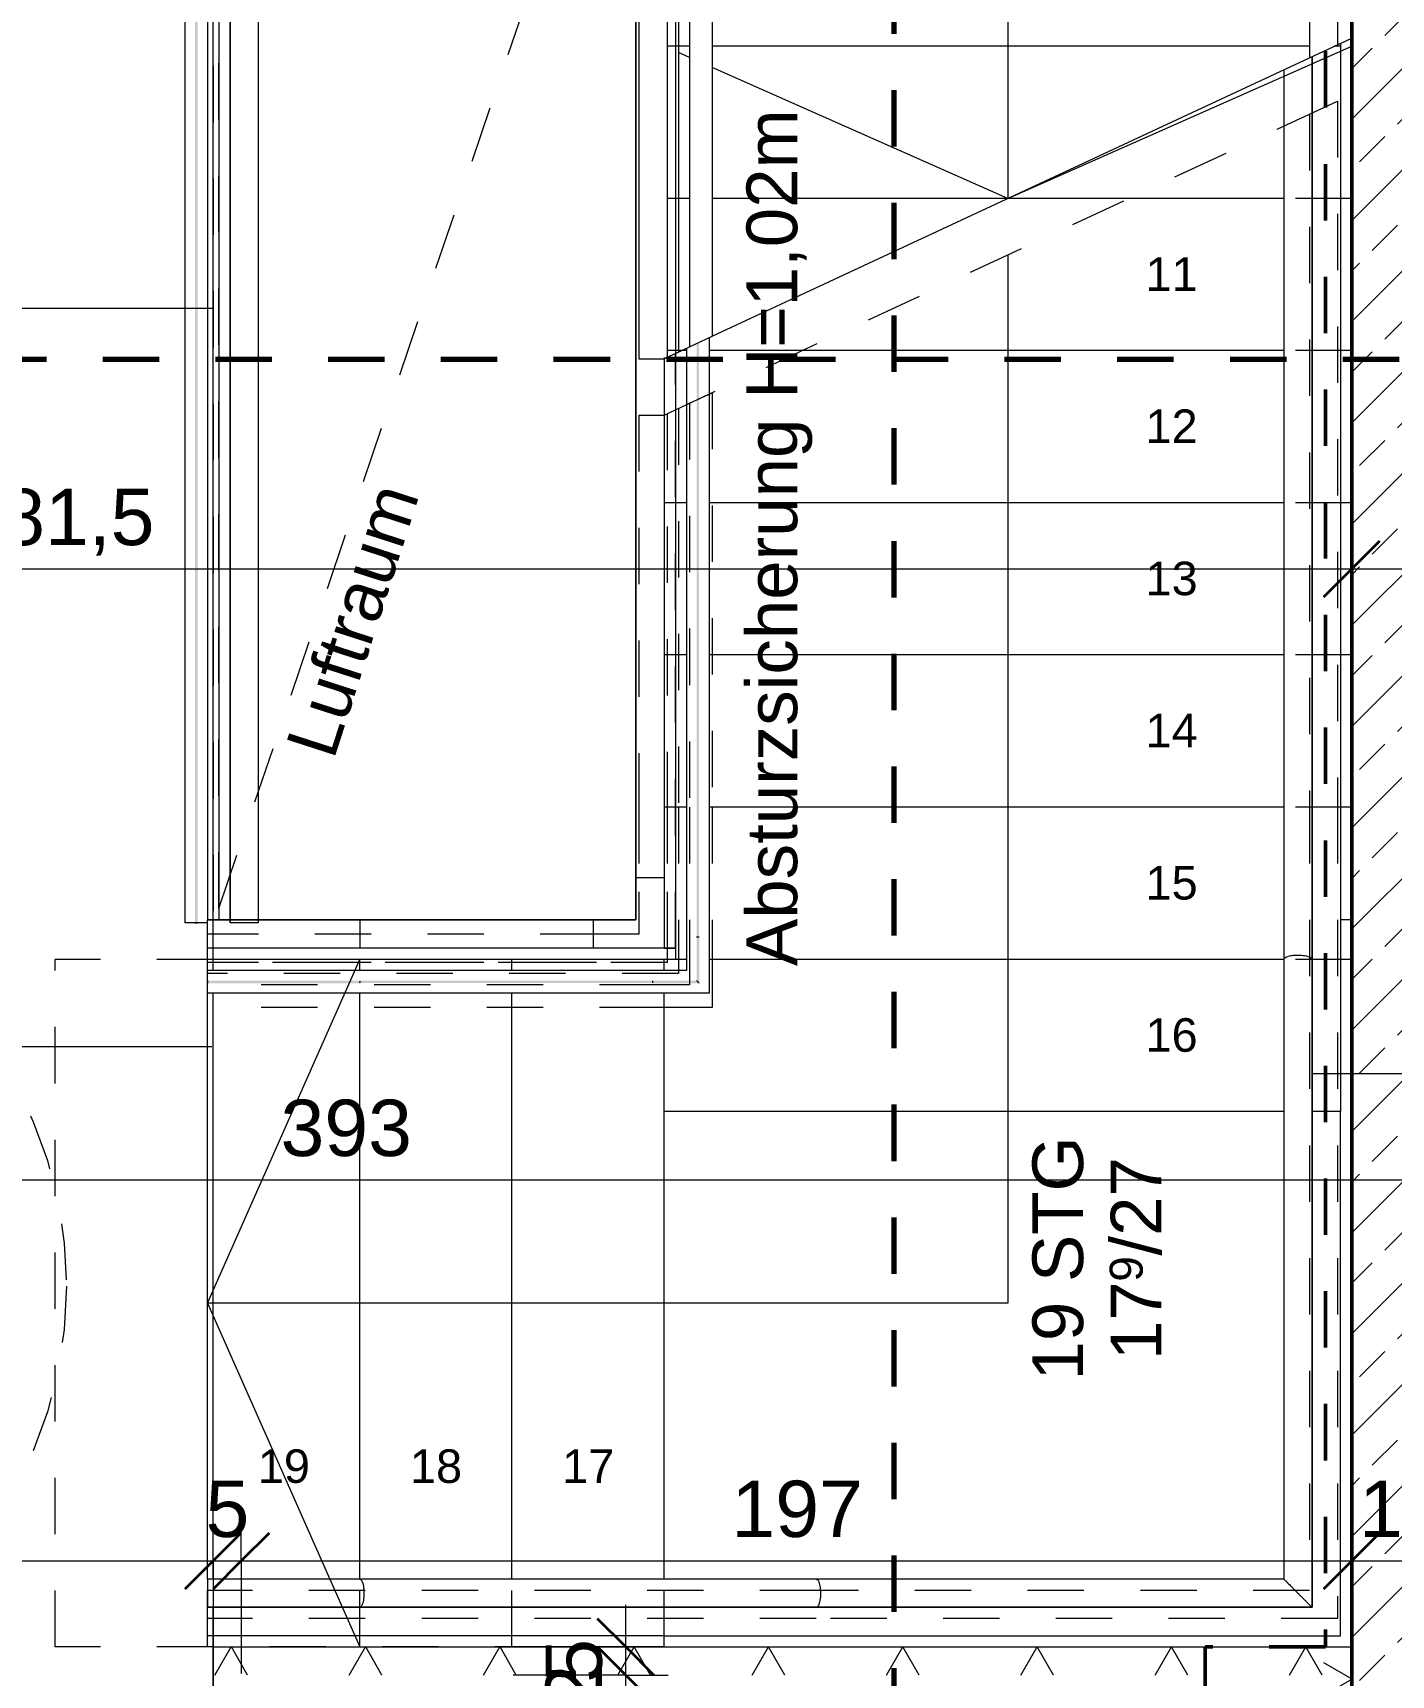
# Model space of a CAD drawing. Header units: metres. Extents: x -2.6 to 53.4, y 58.8 to 100.4.
# Drawn here: x 19.738 to 22.148, y 82.538 to 85.452 of the extents above; entities that cross this region are included whole.
import ezdxf

# ---------------------------------------------------------------- set-up
doc = ezdxf.new("R2010")
doc.units = ezdxf.units.M
for name, pattern in [('Achse', [0.009, 0.005, -0.002, 0, -0.002]), ('Grenzlinie', [0.007, 0.005, -0.002]), ('Verdeckt', [0.003, 0.002, -0.001]), ('Verdeckt Oben', [0.00225, 0.0015, -0.00075])]:
    doc.linetypes.add(name, pattern=pattern)
for name, color, linetype, lineweight in [('A-DETL-MBND', 5, 'Continuous', 5), ('A-FLOR-HRAL', 11, 'Continuous', 5), ('A-FLOR-OVHD', 1, 'Verdeckt Oben', 5), ('A_2D', 7, 'Continuous', 13), ('A_Bemassung-50_', 4, 'Continuous', 9), ('A_Bemassung_', 4, 'Continuous', 9), ('A_Beschriftung_', 7, 'Continuous', 9), ('A_Brandabschnitte', 30, 'Verdeckt', 50), ('A_Decken', 8, 'Continuous', 13), ('A_Gelaender', 7, 'Continuous', 13), ('A_Raeume', 7, 'Continuous', 13), ('A_Raeume_', 7, 'Continuous', 5), ('A_Waende', 7, 'Continuous', 13), ('G-ANNO-SYMB_', 111, 'Continuous', 9), ('S-STRS', 31, 'Continuous', 13), ('S-STRS-ANNO_', 31, 'Continuous', 5), ('S-STRS-IDEN_', 31, 'Continuous', 9), ('S-STRS-MBND', 31, 'Verdeckt', 13), ('Text', 130, 'Continuous', 9)]:
    doc.layers.add(name, color=color, linetype=linetype, lineweight=lineweight)
doc.styles.add('Arial', font='arial.ttf', dxfattribs={"height": 0.059531})
doc.styles.add('Arial_2', font='arial.ttf', dxfattribs={"height": 0.09})
doc.styles.add('Arial_4', font='arial.ttf', dxfattribs={"height": 0.05849})
doc.styles.add('Arial_5', font='arial.ttf', dxfattribs={"height": 0.1})
doc.dimstyles.new('WGA-Bemaßung', dxfattribs={"dimscale": 0.3048, "dimtxt": 0.102026, "dimasz": 0.328084, "dimexe": 0.246063, "dimexo": 0.0625, "dimgap": 0.04101, "dimtad": 1, "dimdec": 1, "dimlfac": 100, "dimrnd": 0.5, "dimdsep": 46, "dimtxsty": 'Arial_5', "dimblk1": 'OBLIQUE', "dimblk2": 'OBLIQUE', "dimsah": 1, "dimcen": 0.09, "dimdle": 0.246063, "dimazin": 2, "dimtfac": 1, "dimtdec": 4, "dimtix": 1, "dimtmove": 0, "dimatfit": 3, "dimfxl": 0.656168, "dimfxlon": 1, "dimtvp": 1, "dimtolj": 1, "dimtzin": 0, "dimarcsym": 2})
doc.dimstyles.new('WGA-Bemaßung_1', dxfattribs={"dimscale": 0.3048, "dimtxt": 0.102026, "dimasz": 0.328084, "dimexe": 0.246063, "dimexo": 0.0625, "dimgap": 0.04101, "dimtad": 1, "dimdec": 1, "dimlfac": 100, "dimrnd": 0.5, "dimdsep": 46, "dimtxsty": 'Arial_5', "dimblk1": 'OBLIQUE', "dimblk2": 'OBLIQUE', "dimsah": 1, "dimcen": 0.09, "dimdle": 0.246063, "dimazin": 2, "dimtfac": 1, "dimtdec": 4, "dimtix": 1, "dimtmove": 2, "dimatfit": 3, "dimfxl": 0.656168, "dimfxlon": 1, "dimtvp": 1, "dimtolj": 1, "dimtzin": 0, "dimarcsym": 2})
doc.dimstyles.new('WGA-Bemaßung_2', dxfattribs={"dimscale": 0.3048, "dimtxt": 0.102026, "dimasz": 0.328084, "dimexe": 0.246063, "dimexo": 0.0625, "dimgap": 0.04101, "dimtad": 1, "dimdec": 1, "dimlfac": 100, "dimrnd": 0.5, "dimdsep": 46, "dimtxsty": 'Arial_5', "dimblk1": 'OBLIQUE', "dimblk2": 'OBLIQUE', "dimsah": 1, "dimcen": 0.09, "dimdle": 0.246063, "dimazin": 2, "dimtfac": 1, "dimtdec": 4, "dimtix": 1, "dimtmove": 1, "dimatfit": 3, "dimfxl": 0.656168, "dimfxlon": 1, "dimtvp": 1, "dimtolj": 1, "dimtzin": 0, "dimarcsym": 2})
doc.dimstyles.new('WGA-Bemaßung_3', dxfattribs={"dimscale": 0.3048, "dimtxt": 0.102026, "dimasz": 0.328084, "dimexe": 0.246063, "dimexo": 0.0625, "dimgap": 0.04101, "dimtad": 1, "dimdec": 1, "dimlfac": 100, "dimrnd": 0.5, "dimdsep": 46, "dimtxsty": 'Arial_5', "dimblk1": 'OBLIQUE', "dimblk2": 'OBLIQUE', "dimsah": 1, "dimcen": 0.09, "dimdle": 0.246063, "dimazin": 2, "dimtfac": 1, "dimtdec": 4, "dimtix": 1, "dimtmove": 0, "dimatfit": 3, "dimfxl": 0.656168, "dimfxlon": 1, "dimtvp": 1, "dimtolj": 1, "dimtzin": 0, "dimarcsym": 2})

# ---------------------------------------------------------------- blocks, each defined once
blk = doc.blocks.new('Geländer - Geländer-3442558-263_PP_00EG_BT1')
at = {"layer": 'A_Gelaender', "lineweight": 5}
for p, q in [((20.8777, 84.8829), (20.8777, 83.808)), ((20.0477, 83.808), (20.0477, 83.828)), ((20.3177, 83.808), (20.0477, 83.808)), ((20.8777, 83.808), (20.3177, 83.808))]:
    blk.add_line(p, q, dxfattribs=at)
blk = doc.blocks.new('Typ des oberen Holms - Oberer Geländerholm_Innen_-3442572-263_PP_00EG_BT1')
at = {"layer": 'A_Gelaender', "lineweight": 5}
for p, q in [((20.8077, 86.1934), (20.8077, 85.583)), ((20.8077, 83.953), (20.8077, 85.583)), ((20.8577, 84.8736), (20.8577, 83.953)), ((20.8077, 83.953), (20.8577, 83.953)), ((20.8077, 83.878), (20.8077, 83.953)), ((20.8577, 83.953), (20.8577, 83.828)), ((20.0477, 83.828), (20.0477, 83.878)), ((20.0477, 83.878), (20.3177, 83.878)), ((20.3177, 83.878), (20.7327, 83.878)), ((20.3177, 83.878), (20.3177, 83.828)), ((20.7327, 83.878), (20.8077, 83.878)), ((20.7327, 83.828), (20.7327, 83.878)), ((20.3177, 83.828), (20.0477, 83.828)), ((20.7327, 83.828), (20.3177, 83.828)), ((20.8577, 83.828), (20.7327, 83.828))]:
    blk.add_line(p, q, dxfattribs=at)
blk = doc.blocks.new('Typ des oberen Holms - Oberer Geländerholm_Innen_-V1-263_PP_00EG_BT1')
at = {"layer": 'A_Gelaender', "lineweight": 5}
for p, q in [((20.8077, 86.1934), (20.8077, 83.953)), ((20.8577, 84.8736), (20.8577, 83.953)), ((20.8077, 83.953), (20.8077, 83.878)), ((20.8577, 83.953), (20.8577, 83.828)), ((20.0477, 83.828), (20.0477, 83.878)), ((20.3177, 83.878), (20.0477, 83.878)), ((20.7327, 83.878), (20.3177, 83.878)), ((20.8077, 83.878), (20.7327, 83.878)), ((20.3177, 83.828), (20.0477, 83.828)), ((20.7327, 83.828), (20.3177, 83.828)), ((20.8577, 83.828), (20.7327, 83.828))]:
    blk.add_line(p, q, dxfattribs=at)
blk = doc.blocks.new('Typ des oberen Holms - Oberer Geländerholm_Innen_-3442587-263_PP_00EG_BT1')
at = {"layer": 'A_Gelaender', "lineweight": 5}
for p, q in [((22.0073, 83.808), (22.0073, 85.4096)), ((21.9573, 85.3863), (21.9573, 83.808)), ((21.9573, 83.808), (21.9573, 83.538)), ((22.0073, 83.538), (22.0073, 83.808)), ((21.9573, 83.538), (21.9573, 82.7084)), ((22.0073, 82.6584), (22.0073, 83.538)), ((20.3177, 82.7084), (20.0477, 82.7084)), ((20.0477, 82.7084), (20.0477, 82.6584)), ((20.8577, 82.7084), (20.3177, 82.7084)), ((21.1277, 82.7084), (20.8577, 82.7084)), ((21.9573, 82.7084), (21.1277, 82.7084)), ((20.0477, 82.6584), (20.3177, 82.6584)), ((20.3177, 82.6584), (20.8577, 82.6584)), ((20.8577, 82.6584), (21.1277, 82.6584)), ((21.1277, 82.6584), (22.0073, 82.6584))]:
    blk.add_line(p, q, dxfattribs=at)
for points, knots in [([(21.9573, 83.808), (21.9573, 83.8086), (21.9578, 83.81), (21.9604, 83.8118), (21.9644, 83.8134), (21.9696, 83.8146), (21.9757, 83.8154), (21.9845, 83.8157), (21.9932, 83.815), (22.0001, 83.8134), (22.0042, 83.8118), (22.0067, 83.81), (22.0073, 83.8086), (22.0073, 83.808)], [0, 0, 0, 0, 0.083333, 0.166667, 0.25, 0.333333, 0.416667, 0.5, 0.666667, 0.75, 0.833333, 0.916667, 1, 1, 1, 1]), ([(20.3177, 82.7084), (20.3183, 82.7084), (20.3196, 82.7078), (20.3215, 82.7053), (20.3231, 82.7013), (20.3243, 82.696), (20.325, 82.6899), (20.3254, 82.6812), (20.3247, 82.6725), (20.3231, 82.6655), (20.3215, 82.6615), (20.3196, 82.659), (20.3183, 82.6584), (20.3177, 82.6584)], [0, 0, 0, 0, 0.083333, 0.166667, 0.25, 0.333333, 0.416667, 0.5, 0.666667, 0.75, 0.833333, 0.916667, 1, 1, 1, 1]), ([(21.1277, 82.7084), (21.1283, 82.7084), (21.1296, 82.7078), (21.1315, 82.7053), (21.1331, 82.7013), (21.1343, 82.696), (21.135, 82.6899), (21.1354, 82.6812), (21.1347, 82.6725), (21.1331, 82.6655), (21.1315, 82.6615), (21.1296, 82.659), (21.1283, 82.6584), (21.1277, 82.6584)], [0, 0, 0, 0, 0.083333, 0.166667, 0.25, 0.333333, 0.416667, 0.5, 0.666667, 0.75, 0.833333, 0.916667, 1, 1, 1, 1]), ([(21.9573, 82.7084), (21.9573, 82.7084), (21.9577, 82.708), (21.9591, 82.7066), (21.9606, 82.7051), (21.9621, 82.7036), (21.9635, 82.7022), (21.965, 82.7007), (21.967, 82.6987), (21.9693, 82.6964), (21.9712, 82.6945), (21.9727, 82.693), (21.9742, 82.6914), (21.9758, 82.6899), (21.9774, 82.6883), (21.979, 82.6867), (21.9806, 82.685), (21.9823, 82.6834), (21.9839, 82.6818), (21.9855, 82.6801), (21.9871, 82.6785), (21.9887, 82.6769), (21.9903, 82.6754), (21.9918, 82.6738), (21.9933, 82.6723), (21.9948, 82.6709), (21.9962, 82.6695), (21.9979, 82.6677), (21.9996, 82.6661), (22.0011, 82.6646), (22.0025, 82.6632), (22.004, 82.6617), (22.0054, 82.6602), (22.0068, 82.6588), (22.0073, 82.6584), (22.0073, 82.6584)], [0, 0, 0, 0, 0.083333, 0.125, 0.166667, 0.208333, 0.229167, 0.25, 0.291667, 0.333333, 0.354167, 0.375, 0.395833, 0.416667, 0.4375, 0.458333, 0.479167, 0.5, 0.520833, 0.541667, 0.5625, 0.583333, 0.604167, 0.625, 0.645833, 0.666667, 0.6875, 0.708333, 0.75, 0.770833, 0.791667, 0.833333, 0.875, 0.916667, 1, 1, 1, 1])]:
    blk.add_open_spline(points, degree=3, knots=knots, dxfattribs=at)
blk = doc.blocks.new('Typ des oberen Holms - Oberer Geländerholm_Innen_-V2-263_PP_00EG_BT1')
at = {"layer": 'A_Gelaender', "lineweight": 5}
for p, q in [((22.0073, 85.4096), (22.0073, 83.808)), ((21.9573, 85.3863), (21.9573, 83.808)), ((21.9573, 83.808), (21.9573, 82.7084)), ((22.0073, 83.808), (22.0073, 82.6584)), ((20.3177, 82.7084), (20.0477, 82.7084)), ((21.1277, 82.7084), (20.3177, 82.7084)), ((21.9573, 82.7084), (21.1277, 82.7084)), ((20.3177, 82.6584), (20.0477, 82.6584)), ((21.1277, 82.6584), (20.3177, 82.6584)), ((22.0073, 82.6584), (21.1277, 82.6584))]:
    blk.add_line(p, q, dxfattribs=at)
blk = doc.blocks.new('Handlauftyp - Handlauf_Innen_-5722197-263_PP_00EG_BT1')
at = {"layer": 'A_Gelaender', "lineweight": 5}
for points in [[(20.9177, 83.848), (20.9196, 83.8483), (20.9196, 84.9024), (20.9157, 84.9006), (20.9157, 83.848)], [(20.92, 83.7657), (20.92, 83.8477), (20.9177, 83.848), (20.9154, 83.8473), (20.9154, 83.7703), (20.9177, 83.768)], [(20.3176, 83.7657), (20.3175, 83.7703), (20.0477, 83.7703), (20.0477, 83.7657), (20.3175, 83.7657)], [(20.3176, 83.7657), (20.3177, 83.7661), (20.8376, 83.7661), (20.8375, 83.7699), (20.3176, 83.7703), (20.3177, 83.768)], [(20.8378, 83.7657), (20.92, 83.7657), (20.9154, 83.7703), (20.8376, 83.7699), (20.8377, 83.7657)]]:
    blk.add_hatch(color=256, dxfattribs=at).paths.add_polyline_path(points)
blk.add_line((20.0477, 83.7703), (20.0477, 83.7657), dxfattribs=at)
for points in [[(20.9153, 83.8479), (20.9161, 83.848), (20.9177, 83.848), (20.9192, 83.848), (20.92, 83.8479)], [(20.3176, 83.7699), (20.3177, 83.7693), (20.3177, 83.768), (20.3177, 83.7667), (20.3176, 83.7661)], [(20.8376, 83.7661), (20.8377, 83.7667), (20.8377, 83.768), (20.8377, 83.7693), (20.8376, 83.7699)]]:
    blk.add_open_spline(points, degree=3, dxfattribs=at)
blk.add_open_spline([(20.9153, 83.7703), (20.9157, 83.77), (20.9165, 83.7692), (20.9177, 83.768), (20.9189, 83.7668), (20.9197, 83.766), (20.92, 83.7657)], degree=3, knots=[0.46272837, 0.46272837, 0.46272837, 0.46272837, 0.47916667, 0.5, 0.52083333, 0.53727163, 0.53727163, 0.53727163, 0.53727163], dxfattribs=at)
blk = doc.blocks.new('Handlauftyp - Handlauf_Innen_-V47-263_PP_00EG_BT1')
at = {"layer": 'A_Gelaender', "lineweight": 5}
for p, q in [((20.9377, 84.9109), (20.9377, 83.848)), ((20.8977, 84.8922), (20.8977, 83.848)), ((20.8977, 83.848), (20.8977, 83.788)), ((20.9377, 83.848), (20.9377, 83.748)), ((20.0477, 83.748), (20.0477, 83.788)), ((20.3177, 83.788), (20.0477, 83.788)), ((20.8377, 83.788), (20.3177, 83.788)), ((20.8977, 83.788), (20.8377, 83.788)), ((20.3177, 83.748), (20.0477, 83.748)), ((20.8377, 83.748), (20.3177, 83.748)), ((20.9377, 83.748), (20.8377, 83.748))]:
    blk.add_line(p, q, dxfattribs=at)
blk = doc.blocks.new('Geländer - Geländer-5749596-263_PP_00EG_BT1')
at = {"layer": 'A_Gelaender', "lineweight": 5}
blk.add_line((20.0677, 86.1934), (20.0677, 83.878), dxfattribs=at)
blk = doc.blocks.new('Typ des oberen Holms - Oberer Geländerholm_Innen_-5749707-263_PP_00EG_BT1')
at = {"layer": 'A_Gelaender', "lineweight": 5}
for p, q in [((20.0877, 83.8726), (20.0877, 86.1934)), ((20.1377, 86.1934), (20.1377, 83.8726)), ((20.1377, 83.8726), (20.0877, 83.8726))]:
    blk.add_line(p, q, dxfattribs=at)
blk = doc.blocks.new('Typ des oberen Holms - Oberer Geländerholm_Innen_-V48-263_PP_00EG_BT1')
at = {"layer": 'A_Gelaender', "lineweight": 5}
for p, q in [((20.0877, 86.1934), (20.0877, 83.8726)), ((20.1377, 86.1934), (20.1377, 83.8726)), ((20.1377, 83.8726), (20.0877, 83.8726))]:
    blk.add_line(p, q, dxfattribs=at)
blk = doc.blocks.new('Handlauftyp - Handlauf_Innen_-5749718-263_PP_00EG_BT1')
at = {"layer": 'A_Gelaender', "lineweight": 5}
blk.add_hatch(color=256, dxfattribs=at).paths.add_polyline_path([(20.0277, 83.8726), (20.03, 83.8726), (20.03, 86.1934), (20.0277, 86.1934), (20.0277, 86.2134), (20.0254, 86.2134), (20.0254, 83.8726)])
for p, q in [((20.0277, 86.2134), (20.0253, 86.2134)), ((20.0253, 83.8726), (20.03, 83.8726))]:
    blk.add_line(p, q, dxfattribs=at)
blk = doc.blocks.new('Handlauftyp - Handlauf_Innen_-V49-263_PP_00EG_BT1')
at = {"layer": 'A_Gelaender', "lineweight": 5}
for p, q in [((20.0277, 86.2134), (20.0077, 86.2134)), ((20.0077, 86.2134), (20.0077, 83.8726)), ((20.0477, 86.1934), (20.0477, 83.878)), ((20.0477, 83.8726), (20.0077, 83.8726))]:
    blk.add_line(p, q, dxfattribs=at)
blk = doc.blocks.new('Geländer - Geländer-11728754-263_PP_00EG_BT1')
at = {"layer": 'A_Gelaender', "lineweight": 5}
for p, q in [((20.0277, 86.2634), (20.5877, 86.2634)), ((20.0277, 86.2434), (20.0277, 86.2634)), ((20.5877, 86.2634), (20.8377, 86.2634)), ((20.8377, 86.2634), (20.8831, 86.2634)), ((20.8831, 86.2634), (20.8831, 84.8854)), ((20.8377, 86.2434), (20.8631, 86.2434)), ((20.8631, 86.2434), (20.8631, 86.2184)), ((20.8631, 84.8761), (20.8831, 84.8854))]:
    blk.add_line(p, q, dxfattribs=at)
at = {"layer": 'A_Gelaender', "linetype": 'Verdeckt', "lineweight": 5}
for p, q in [((20.8631, 84.7761), (20.8631, 84.078)), ((20.8831, 84.7854), (20.8831, 84.078)), ((20.8631, 84.078), (20.8631, 83.8026)), ((20.8831, 84.078), (20.8831, 83.7826)), ((20.0477, 83.7826), (20.0477, 83.8026)), ((20.8631, 83.8026), (20.0477, 83.8026)), ((20.8831, 83.7826), (20.0477, 83.7826))]:
    blk.add_line(p, q, dxfattribs=at)
blk = doc.blocks.new('Typ des oberen Holms - Oberer Geländerholm_Innen_-V100-263_PP_00EG_BT1')
at = {"layer": 'A_Gelaender', "lineweight": 5}
for p, q in [((20.0277, 86.2434), (20.0277, 86.1934)), ((20.0277, 86.2434), (20.5877, 86.2434)), ((20.5877, 86.2434), (20.8377, 86.2434)), ((20.8377, 86.2434), (20.8377, 86.2184)), ((20.0277, 86.1934), (20.5877, 86.1934)), ((20.5877, 86.1934), (20.8131, 86.1934)), ((20.8631, 86.2184), (20.8131, 86.2184)), ((20.8131, 86.2184), (20.8131, 84.8736)), ((20.8631, 86.2184), (20.8631, 84.8761)), ((20.8131, 84.8736), (20.8577, 84.8736)), ((20.8577, 84.8736), (20.8631, 84.8761))]:
    blk.add_line(p, q, dxfattribs=at)
at = {"layer": 'A_Gelaender', "linetype": 'Verdeckt', "lineweight": 5}
for p, q in [((20.8131, 84.7736), (20.8577, 84.7736)), ((20.8131, 84.7736), (20.8131, 84.078)), ((20.8577, 84.7736), (20.8631, 84.7761)), ((20.8631, 84.7761), (20.8631, 84.078)), ((20.8131, 84.078), (20.8131, 83.9276)), ((20.8631, 84.078), (20.8631, 83.9276)), ((20.8131, 83.9276), (20.8131, 83.8526)), ((20.8631, 83.9276), (20.8631, 83.8026)), ((20.0477, 83.8026), (20.0477, 83.8526)), ((20.7381, 83.8526), (20.0477, 83.8526)), ((20.8131, 83.8526), (20.7381, 83.8526)), ((20.7381, 83.8026), (20.0477, 83.8026)), ((20.8631, 83.8026), (20.7381, 83.8026))]:
    blk.add_line(p, q, dxfattribs=at)
blk = doc.blocks.new('Handlauftyp - Handlauf_Innen_-V101-263_PP_00EG_BT1')
at = {"layer": 'A_Gelaender', "lineweight": 5}
for p, q in [((20.0277, 86.3234), (20.0277, 86.2834)), ((20.0277, 86.3234), (20.5877, 86.3234)), ((20.5877, 86.3234), (20.8431, 86.3234)), ((20.8431, 86.3234), (20.9431, 86.3234)), ((20.9431, 86.3234), (20.9431, 86.2234)), ((20.0277, 86.2834), (20.5877, 86.2834)), ((20.5877, 86.2834), (20.8431, 86.2834)), ((20.8431, 86.2834), (20.9031, 86.2834)), ((20.9031, 86.2834), (20.9031, 86.2234)), ((20.9031, 86.2234), (20.9031, 84.8947)), ((20.9431, 86.2234), (20.9431, 84.9134)), ((20.9031, 84.8947), (20.9431, 84.9134))]:
    blk.add_line(p, q, dxfattribs=at)
at = {"layer": 'A_Gelaender', "linetype": 'Verdeckt', "lineweight": 5}
for p, q in [((20.9031, 84.7947), (20.9431, 84.8134)), ((20.9031, 84.7947), (20.9031, 84.078)), ((20.9431, 84.8134), (20.9431, 84.078)), ((20.9031, 84.078), (20.9031, 83.8226)), ((20.9431, 84.078), (20.9431, 83.8226)), ((20.9031, 83.8226), (20.9031, 83.7626)), ((20.9431, 83.8226), (20.9431, 83.7226)), ((20.0477, 83.7226), (20.0477, 83.7626)), ((20.8431, 83.7626), (20.0477, 83.7626)), ((20.9031, 83.7626), (20.8431, 83.7626)), ((20.8431, 83.7226), (20.0477, 83.7226)), ((20.9431, 83.7226), (20.8431, 83.7226))]:
    blk.add_line(p, q, dxfattribs=at)
blk = doc.blocks.new('Typ des oberen Holms - Oberer Geländerholm_Innen_-V102-263_PP_00EG_BT1')
at = {"layer": 'A_Gelaender', "lineweight": 5}
for p, q in [((22.0027, 86.508), (22.0027, 85.4075)), ((22.0527, 86.508), (22.0527, 85.4308)), ((22.0027, 85.4075), (22.0527, 85.4308))]:
    blk.add_line(p, q, dxfattribs=at)
at = {"layer": 'A_Gelaender', "linetype": 'Verdeckt', "lineweight": 5}
for p, q in [((22.0027, 85.3075), (22.0527, 85.3308)), ((22.0527, 85.3308), (22.0527, 84.078)), ((22.0027, 85.3075), (22.0027, 84.078)), ((22.0027, 84.078), (22.0027, 82.6884)), ((22.0527, 84.078), (22.0527, 82.6384)), ((20.0477, 82.6384), (20.0477, 82.6884)), ((21.1277, 82.6884), (20.0477, 82.6884)), ((22.0027, 82.6884), (21.1277, 82.6884)), ((21.1277, 82.6384), (20.0477, 82.6384)), ((22.0527, 82.6384), (21.1277, 82.6384))]:
    blk.add_line(p, q, dxfattribs=at)
blk = doc.blocks.new('BS_Wand_Lollipop - rechts_oben-2026913-263_PP_00EG_BT1')
at = {"layer": 'A_Beschriftung_'}
for p, q in [((0.0046, 0.0016), (0.0134, 0.0016)), ((-0.003, 0), (0.003, 0)), ((0.0046, -0.0016), (0.0134, -0.0016))]:
    blk.add_line(p, q, dxfattribs=at)
for centre, start, end in [((0.0046, 0), 90, 270), ((0.0134, 0), 270, 90)]:
    blk.add_arc(centre, 0.0016, start, end, dxfattribs=at)
blk = doc.blocks.new('DIMBLOCK179-263_PP_00EG_BT1')
at = {"layer": 'A_Bemassung-50_', "lineweight": 35, "transparency": 16777216}
for p, q in [((20.7897, 82.538), (20.7397, 82.588)), ((20.7897, 82.538), (20.8397, 82.488)), ((20.7897, 82.418), (20.7397, 82.468)), ((20.7897, 82.418), (20.8397, 82.368))]:
    blk.add_line(p, q, dxfattribs=at)
at = {"layer": 'A_Bemassung-50_', "transparency": 16777216}
for p, q in [((20.7897, 82.538), (20.5897, 82.538)), ((20.7897, 82.418), (20.7897, 82.538)), ((20.7897, 82.538), (20.8647, 82.538)), ((20.7897, 82.418), (20.5897, 82.418)), ((20.7897, 82.418), (20.8647, 82.418))]:
    blk.add_line(p, q, dxfattribs=at)
at = {"layer": 'A_Bemassung-50_', "color": 0, "transparency": 16777216, "insert": (20.6474, 82.4011), "char_height": 0.1, "width": 0.184588, "attachment_point": 1, "rotation": 90, "line_spacing_factor": 0.941778, "style": 'Arial_5'}
blk.add_mtext('12', dxfattribs=at)
blk = doc.blocks.new('_Oblique')
at = {"color": 0, "linetype": 'ByBlock', "lineweight": -2}
blk.add_line((-0.5, -0.5), (0.5, 0.5), dxfattribs=at)
blk = doc.blocks.new('DIMBLOCK180-263_PP_00EG_BT1')
at = {"layer": 'A_Bemassung-50_', "lineweight": 35, "transparency": 16777216}
for p, q in [((20.7897, 82.588), (20.7397, 82.638)), ((20.7897, 82.538), (20.7397, 82.588)), ((20.7897, 82.588), (20.8397, 82.538)), ((20.7897, 82.538), (20.8397, 82.488))]:
    blk.add_line(p, q, dxfattribs=at)
at = {"layer": 'A_Bemassung-50_', "transparency": 16777216}
for p, q in [((20.7897, 82.538), (20.7897, 82.663)), ((20.7897, 82.588), (20.5897, 82.588)), ((20.7897, 82.588), (20.8647, 82.588)), ((20.7897, 82.538), (20.5897, 82.538)), ((20.7897, 82.538), (20.8647, 82.538))]:
    blk.add_line(p, q, dxfattribs=at)
at = {"layer": 'A_Bemassung-50_', "color": 0, "transparency": 16777216, "insert": (20.6474, 82.5245), "char_height": 0.1, "width": 0.092294, "attachment_point": 1, "rotation": 90, "line_spacing_factor": 0.941778, "style": 'Arial_5'}
blk.add_mtext('5', dxfattribs=at)
blk = doc.blocks.new('DIMBLOCK446-263_PP_00EG_BT1')
at = {"layer": 'A_Bemassung-50_', "transparency": 16777216}
for p, q in [((18.3277, 82.7408), (18.3277, 82.9408)), ((20.0577, 82.7408), (20.0577, 82.8158)), ((18.3277, 82.7408), (20.0577, 82.7408)), ((18.3277, 82.7408), (18.3277, 82.6658)), ((20.0577, 82.7408), (20.0577, 82.5408))]:
    blk.add_line(p, q, dxfattribs=at)
at = {"layer": 'A_Bemassung-50_', "lineweight": 35, "transparency": 16777216}
for p, q in [((18.3277, 82.7408), (18.3777, 82.7908)), ((20.0577, 82.7408), (20.1077, 82.7908)), ((18.3277, 82.7408), (18.2777, 82.6908)), ((20.0577, 82.7408), (20.0077, 82.6908))]:
    blk.add_line(p, q, dxfattribs=at)
at = {"layer": 'A_Bemassung-50_', "color": 0, "transparency": 16777216, "insert": (19.0773, 82.8831), "char_height": 0.1, "width": 0.276883, "attachment_point": 1, "line_spacing_factor": 0.941778, "style": 'Arial_5'}
blk.add_mtext('173', dxfattribs=at)
blk = doc.blocks.new('DIMBLOCK447-263_PP_00EG_BT1')
at = {"layer": 'A_Bemassung-50_', "transparency": 16777216}
for p, q in [((20.0577, 82.7408), (20.0577, 82.8158)), ((20.1077, 82.7408), (20.1077, 82.8158)), ((20.0577, 82.7408), (20.1077, 82.7408)), ((20.0577, 82.7408), (20.0577, 82.5408)), ((20.1077, 82.7408), (20.1077, 82.5408))]:
    blk.add_line(p, q, dxfattribs=at)
at = {"layer": 'A_Bemassung-50_', "lineweight": 35, "transparency": 16777216}
for p, q in [((20.0577, 82.7408), (20.1077, 82.7908)), ((20.1077, 82.7408), (20.1577, 82.7908)), ((20.0577, 82.7408), (20.0077, 82.6908)), ((20.1077, 82.7408), (20.0577, 82.6908))]:
    blk.add_line(p, q, dxfattribs=at)
at = {"layer": 'A_Bemassung-50_', "color": 0, "transparency": 16777216, "insert": (20.0442, 82.8831), "char_height": 0.1, "width": 0.092294, "attachment_point": 1, "line_spacing_factor": 0.941778, "style": 'Arial_5'}
blk.add_mtext('5', dxfattribs=at)
blk = doc.blocks.new('DIMBLOCK448-263_PP_00EG_BT1')
at = {"layer": 'A_Bemassung-50_', "transparency": 16777216}
for p, q in [((22.0777, 82.7408), (22.0777, 82.9408)), ((20.1077, 82.7408), (20.1077, 82.8158)), ((20.1077, 82.7408), (22.0777, 82.7408)), ((20.1077, 82.7408), (20.1077, 82.5408)), ((22.0777, 82.7408), (22.0777, 82.6658))]:
    blk.add_line(p, q, dxfattribs=at)
at = {"layer": 'A_Bemassung-50_', "lineweight": 35, "transparency": 16777216}
for p, q in [((20.1077, 82.7408), (20.1577, 82.7908)), ((22.0777, 82.7408), (22.1277, 82.7908)), ((20.1077, 82.7408), (20.0577, 82.6908)), ((22.0777, 82.7408), (22.0277, 82.6908))]:
    blk.add_line(p, q, dxfattribs=at)
at = {"layer": 'A_Bemassung-50_', "color": 0, "transparency": 16777216, "insert": (20.9773, 82.8831), "char_height": 0.1, "width": 0.276883, "attachment_point": 1, "line_spacing_factor": 0.941778, "style": 'Arial_5'}
blk.add_mtext('197', dxfattribs=at)
blk = doc.blocks.new('DIMBLOCK449-263_PP_00EG_BT1')
at = {"layer": 'A_Bemassung-50_', "transparency": 16777216}
for p, q in [((22.0777, 82.7408), (22.0777, 82.9408)), ((22.2577, 82.7408), (22.2577, 82.9408)), ((22.0777, 82.7408), (22.2577, 82.7408)), ((22.0777, 82.7408), (22.0777, 82.6658)), ((22.2577, 82.7408), (22.2577, 82.6658))]:
    blk.add_line(p, q, dxfattribs=at)
at = {"layer": 'A_Bemassung-50_', "lineweight": 35, "transparency": 16777216}
for p, q in [((22.0777, 82.7408), (22.1277, 82.7908)), ((22.2577, 82.7408), (22.3077, 82.7908)), ((22.0777, 82.7408), (22.0277, 82.6908)), ((22.2577, 82.7408), (22.2077, 82.6908))]:
    blk.add_line(p, q, dxfattribs=at)
at = {"layer": 'A_Bemassung-50_', "color": 0, "transparency": 16777216, "insert": (22.0908, 82.8831), "char_height": 0.1, "width": 0.184588, "attachment_point": 1, "line_spacing_factor": 0.941778, "style": 'Arial_5'}
blk.add_mtext('18', dxfattribs=at)
blk = doc.blocks.new('DIMBLOCK473-263_PP_00EG_BT1')
at = {"layer": 'A_Bemassung-50_', "transparency": 16777216}
for p, q in [((18.3277, 83.4167), (18.3277, 83.6167)), ((22.2577, 83.4167), (22.2577, 83.6167)), ((18.3277, 83.4167), (22.2577, 83.4167)), ((18.3277, 83.4167), (18.3277, 83.3417)), ((22.2577, 83.4167), (22.2577, 83.3417))]:
    blk.add_line(p, q, dxfattribs=at)
at = {"layer": 'A_Bemassung-50_', "lineweight": 35, "transparency": 16777216}
for p, q in [((18.3277, 83.4167), (18.3777, 83.4667)), ((22.2577, 83.4167), (22.3077, 83.4667)), ((18.3277, 83.4167), (18.2777, 83.3667)), ((22.2577, 83.4167), (22.2077, 83.3667))]:
    blk.add_line(p, q, dxfattribs=at)
at = {"layer": 'A_Bemassung-50_', "color": 0, "transparency": 16777216, "insert": (20.1773, 83.559), "char_height": 0.1, "width": 0.276883, "attachment_point": 1, "line_spacing_factor": 0.941778, "style": 'Arial_5'}
blk.add_mtext('393', dxfattribs=at)
blk = doc.blocks.new('DIMBLOCK515-263_PP_00EG_BT1')
at = {"layer": 'A_Bemassung-50_', "transparency": 16777216}
for p, q in [((18.2652, 84.5006), (18.2652, 84.7006)), ((22.0777, 84.5006), (22.0777, 84.7006)), ((18.2652, 84.5006), (22.0777, 84.5006)), ((18.2652, 84.5006), (18.2652, 84.4256)), ((22.0777, 84.5006), (22.0777, 84.4256))]:
    blk.add_line(p, q, dxfattribs=at)
at = {"layer": 'A_Bemassung-50_', "lineweight": 35, "transparency": 16777216}
for p, q in [((18.2652, 84.5006), (18.3152, 84.5506)), ((22.0777, 84.5006), (22.1277, 84.5506)), ((18.2652, 84.5006), (18.2152, 84.4506)), ((22.0777, 84.5006), (22.0277, 84.4506))]:
    blk.add_line(p, q, dxfattribs=at)
at = {"layer": 'A_Bemassung-50_', "color": 0, "transparency": 16777216, "insert": (19.604, 84.6429), "char_height": 0.1, "width": 0.416266, "attachment_point": 1, "line_spacing_factor": 0.941778, "style": 'Arial_5'}
blk.add_mtext('381,5', dxfattribs=at)
blk = doc.blocks.new('DIMBLOCK516-263_PP_00EG_BT1')
at = {"layer": 'A_Bemassung-50_', "transparency": 16777216}
for p, q in [((22.0777, 84.5006), (22.0777, 84.7006)), ((22.2577, 84.5006), (22.2577, 84.7006)), ((22.0777, 84.5006), (22.2577, 84.5006)), ((22.0777, 84.5006), (22.0777, 84.4256)), ((22.2577, 84.5006), (22.2577, 84.4256))]:
    blk.add_line(p, q, dxfattribs=at)
at = {"layer": 'A_Bemassung-50_', "lineweight": 35, "transparency": 16777216}
for p, q in [((22.0777, 84.5006), (22.1277, 84.5506)), ((22.2577, 84.5006), (22.3077, 84.5506)), ((22.0777, 84.5006), (22.0277, 84.4506)), ((22.2577, 84.5006), (22.2077, 84.4506))]:
    blk.add_line(p, q, dxfattribs=at)
at = {"layer": 'A_Bemassung-50_', "transparency": 16777216}
blk.add_ellipse((22.3286, 84.5006), major_axis=(0.1609, 0), ratio=0.565362, start_param=1.570796, end_param=3.141593, dxfattribs=at)
at = {"layer": 'A_Bemassung-50_', "color": 0, "transparency": 16777216, "insert": (22.3286, 84.6429), "char_height": 0.1, "width": 0.184588, "attachment_point": 1, "line_spacing_factor": 0.941778, "style": 'Arial_5'}
blk.add_mtext('18', dxfattribs=at)

msp = doc.modelspace()

# ---------------------------------------------------------------- hatches: boundary and pattern name
at = {"layer": 'A_Waende', "lineweight": 5}
h = msp.add_hatch(dxfattribs=at)
h.set_pattern_fill('FP_4', color=250, style=0, pattern_type=2)
h.set_pattern_definition([(45, (0, 0), (-0.08980256, 0.08980256), []), (45, (0.0898, 0), (-0.08980256, 0.08980256), [0.0635, -0.03175])])
h.paths.add_polyline_path([(22.2577, 80.3355), (22.2577, 87.658), (22.0777, 87.658), (22.0777, 80.3355)])
h = msp.add_hatch(dxfattribs=at)
h.set_pattern_fill('FP_187', color=250, angle=90, style=0, pattern_type=2)
h.set_pattern_definition([(180, (21.043, 82.588), (-4e-13, -0.20637), []), (240, (21.043, 82.588), (0.17873, -0.10319), []), (300, (21.043, 82.588), (0.17872, 0.103185), [])])
h.paths.add_polyline_path([(20.9439, 82.538), (22.0277, 82.538), (22.0277, 82.588), (20.0577, 82.588), (20.0577, 82.538), (20.7319, 82.538)])
h = msp.add_hatch(dxfattribs=at)
h.set_pattern_fill('FP_185', color=250, angle=-90, style=0, pattern_type=2)
h.set_pattern_definition([(90, (22.078, 81.578), (-0.20637, -4e-13), []), (150, (22.078, 81.578), (-0.103185, -0.17872), []), (210, (22.078, 81.578), (0.103185, -0.17872), [])])
h.paths.add_polyline_path([(22.0774, 80.568), (22.0777, 80.568), (22.0777, 82.588), (22.0277, 82.588), (22.0277, 80.568)])

# ---------------------------------------------------------------- linework, layer by layer
at = {"layer": 'A-DETL-MBND'}
msp.add_line((22.0777, 83.878), (22.0577, 83.878), dxfattribs=at)
at = {"layer": 'A-FLOR-OVHD'}
msp.add_line((20.0677, 83.898), (20.8777, 86.2876), dxfattribs=at)
at = {"layer": 'A_2D', "linetype": 'Grenzlinie', "lineweight": 18}
msp.add_line((20.0677, 83.898), (20.0677, 87.2653), dxfattribs=at)
at = {"layer": 'A_2D', "linetype": 'Verdeckt', "lineweight": 5}
msp.add_circle((19.0475, 83.228), 0.75, dxfattribs=at)
at = {"layer": 'A_Brandabschnitte'}
for p, q in [((22.0314, 87.4191), (22.0314, 82.588)), ((22.0314, 82.588), (21.8177, 82.588)), ((21.8177, 82.588), (21.8177, 80.788))]:
    msp.add_line(p, q, dxfattribs=at)
at = {"layer": 'A_Decken'}
for p, q in [((20.0577, 83.878), (20.0577, 86.1934)), ((20.0577, 83.788), (20.0577, 83.828)), ((20.0577, 82.7084), (20.0577, 83.748)), ((20.0577, 82.588), (20.0577, 82.6584))]:
    msp.add_line(p, q, dxfattribs=at)
at = {"layer": 'A_Raeume', "color": 8, "linetype": 'Verdeckt'}
for p, q in [((20.0577, 86.1934), (20.0577, 83.878)), ((20.8777, 83.828), (20.8777, 84.8829)), ((20.8577, 83.828), (20.8777, 83.828))]:
    msp.add_line(p, q, dxfattribs=at)
at = {"layer": 'A_Raeume_', "flags": 128}
for points in [[(22.0777, 86.558), (22.0777, 87.458), (18.3277, 87.458), (18.3277, 80.3055), (20.0577, 80.3055), (20.0577, 80.5664), (20.0577, 80.568), (20.0577, 80.593), (20.0577, 80.738), (20.0577, 82.418), (20.0577, 82.588), (22.0777, 82.588)], [(20.0577, 86.258), (20.8777, 86.258), (20.8777, 83.828), (20.0577, 83.828)]]:
    msp.add_lwpolyline(points, close=True, dxfattribs=at)
at = {"layer": 'A_Waende', "color": 50, "lineweight": 50}
msp.add_line((22.0777, 80.1555), (22.0777, 87.458), dxfattribs=at)
at = {"layer": 'A_Waende', "color": 250, "lineweight": 5}
for q in [(22.0777, 82.588), (20.0577, 82.418)]:
    msp.add_line((20.0577, 82.588), q, dxfattribs=at)
at = {"layer": 'G-ANNO-SYMB_', "linetype": 'Achse', "lineweight": 70}
for p, q in [((21.2652, 91.5502), (21.2652, 68.0062)), ((4.4618, 84.8728), (45.4517, 84.8728))]:
    msp.add_line(p, q, dxfattribs=at)
at = {"layer": 'S-STRS'}
for p, q in [((22.0577, 85.4331), (22.0577, 85.428)), ((20.9031, 85.428), (20.8631, 85.428)), ((20.9031, 85.428), (20.8631, 85.428)), ((22.0027, 85.428), (20.9431, 85.428)), ((22.0027, 85.428), (20.9431, 85.428)), ((22.0577, 85.428), (22.0467, 85.428)), ((22.0577, 85.428), (22.0467, 85.428)), ((22.0577, 85.428), (22.0577, 85.158)), ((20.9031, 85.158), (20.8631, 85.158)), ((20.9031, 85.158), (20.8631, 85.158)), ((21.4677, 85.158), (20.9431, 85.158)), ((21.4677, 85.158), (20.9431, 85.158)), ((21.9573, 85.158), (21.4677, 85.158)), ((21.9573, 85.158), (21.4677, 85.158)), ((22.0577, 85.158), (22.0073, 85.158)), ((22.0577, 85.158), (22.0073, 85.158)), ((22.0577, 85.158), (22.0577, 84.888)), ((20.8887, 84.888), (20.8631, 84.888)), ((20.8887, 84.888), (20.8631, 84.888)), ((20.8977, 84.888), (20.8887, 84.888)), ((20.8977, 84.888), (20.8887, 84.888)), ((21.9573, 84.888), (20.9377, 84.888)), ((21.9573, 84.888), (20.9377, 84.888)), ((22.0577, 84.888), (22.0073, 84.888)), ((22.0577, 84.888), (22.0073, 84.888)), ((22.0577, 84.888), (22.0577, 84.618)), ((20.8577, 84.8758), (20.8577, 84.8736)), ((20.8977, 84.618), (20.8577, 84.618)), ((20.8977, 84.618), (20.8577, 84.618)), ((21.9573, 84.618), (20.9377, 84.618)), ((21.9573, 84.618), (20.9377, 84.618)), ((22.0577, 84.618), (22.0073, 84.618)), ((22.0577, 84.618), (22.0073, 84.618)), ((22.0577, 84.618), (22.0577, 84.348)), ((20.8977, 84.348), (20.8577, 84.348)), ((20.8977, 84.348), (20.8577, 84.348)), ((21.9573, 84.348), (20.9377, 84.348)), ((21.9573, 84.348), (20.9377, 84.348)), ((22.0577, 84.348), (22.0073, 84.348)), ((22.0577, 84.348), (22.0073, 84.348)), ((22.0577, 84.348), (22.0577, 84.078)), ((20.8977, 84.078), (20.8577, 84.078)), ((20.8977, 84.078), (20.8577, 84.078)), ((21.9573, 84.078), (20.9377, 84.078)), ((21.9573, 84.078), (20.9377, 84.078)), ((22.0577, 84.078), (22.0073, 84.078)), ((22.0577, 84.078), (22.0073, 84.078)), ((22.0577, 84.078), (22.0577, 83.808)), ((20.0477, 83.788), (20.0477, 83.808)), ((20.3177, 83.808), (20.0477, 83.808)), ((20.3177, 83.788), (20.3177, 83.808)), ((20.3177, 83.788), (20.3177, 83.808)), ((20.5877, 83.788), (20.5877, 83.808)), ((20.5877, 83.788), (20.5877, 83.808)), ((20.8577, 83.788), (20.8577, 83.808)), ((20.8577, 83.788), (20.8577, 83.808)), ((20.8977, 83.808), (20.8777, 83.808)), ((20.8977, 83.808), (20.8777, 83.808)), ((21.9573, 83.808), (20.9377, 83.808)), ((21.9573, 83.808), (20.9377, 83.808)), ((22.0577, 83.808), (22.0073, 83.808)), ((22.0577, 83.808), (22.0073, 83.808)), ((22.0577, 83.808), (22.0577, 83.538)), ((20.0477, 82.7084), (20.0477, 83.748)), ((20.3177, 82.7084), (20.3177, 83.748)), ((20.3177, 82.7084), (20.3177, 83.748)), ((20.5877, 82.7084), (20.5877, 83.748)), ((20.5877, 82.7084), (20.5877, 83.748)), ((20.8577, 82.7084), (20.8577, 83.748)), ((20.8577, 82.7084), (20.8577, 83.748)), ((21.9573, 83.538), (20.8577, 83.538)), ((22.0577, 83.538), (22.0073, 83.538)), ((22.0577, 82.608), (22.0577, 83.538)), ((20.0477, 82.608), (20.0477, 82.6584)), ((20.3177, 82.608), (20.3177, 82.6584)), ((20.3177, 82.608), (20.3177, 82.6584)), ((20.5877, 82.608), (20.5877, 82.6584)), ((20.5877, 82.608), (20.5877, 82.6584)), ((20.8577, 82.608), (20.8577, 82.6584)), ((20.8577, 82.608), (20.8577, 82.6584)), ((20.3177, 82.608), (20.0477, 82.608)), ((20.5877, 82.608), (20.3177, 82.608)), ((20.8577, 82.608), (20.5877, 82.608)), ((20.8577, 82.608), (22.0577, 82.608))]:
    msp.add_line(p, q, dxfattribs=at)
at = {"layer": 'S-STRS-ANNO_'}
for p, q in [((21.4677, 85.698), (21.4677, 85.428)), ((20.9031, 85.4079), (20.8831, 85.4168)), ((21.4677, 85.428), (21.4677, 85.158)), ((21.4677, 85.158), (22.0777, 85.428)), ((21.4677, 85.158), (20.9431, 85.3902)), ((21.4677, 85.058), (21.4677, 83.808)), ((20.0477, 83.198), (20.3177, 83.808)), ((21.4677, 83.808), (21.4677, 83.198)), ((20.8577, 83.198), (20.0477, 83.198)), ((20.0477, 83.198), (20.3177, 82.588)), ((21.4677, 83.198), (20.8577, 83.198))]:
    msp.add_line(p, q, dxfattribs=at)
at = {"layer": 'S-STRS-MBND', "linetype": 'Continuous'}
for p, q in [((22.0457, 85.4275), (22.0777, 85.4424)), ((20.9431, 84.9134), (22.0027, 85.4075)), ((20.8577, 84.8736), (20.9031, 84.8947))]:
    msp.add_line(p, q, dxfattribs=at)
at = {"layer": 'S-STRS-MBND'}
for p, q in [((20.8577, 84.7736), (22.0777, 85.3424)), ((22.0777, 85.158), (21.6821, 85.158)), ((22.0777, 85.158), (21.6821, 85.158)), ((22.0777, 85.068), (22.0777, 83.808)), ((22.0777, 84.888), (21.1031, 84.888)), ((22.0777, 84.888), (21.1031, 84.888)), ((20.8577, 84.7736), (20.8577, 83.808)), ((22.0777, 84.618), (20.8577, 84.618)), ((22.0777, 84.618), (20.8577, 84.618)), ((22.0777, 84.348), (20.8577, 84.348)), ((22.0777, 84.348), (20.8577, 84.348)), ((22.0777, 84.078), (20.8577, 84.078)), ((22.0777, 84.078), (20.8577, 84.078)), ((19.7777, 82.588), (19.7777, 83.808)), ((20.8577, 83.808), (19.7777, 83.808)), ((20.0477, 82.588), (20.0477, 83.808)), ((20.0477, 82.588), (20.0477, 83.808)), ((20.3177, 82.588), (20.3177, 83.808)), ((20.3177, 82.588), (20.3177, 83.808)), ((20.5877, 82.588), (20.5877, 83.808)), ((20.5877, 82.588), (20.5877, 83.808)), ((20.8577, 82.588), (20.8577, 83.808)), ((22.0777, 83.808), (20.8577, 83.808)), ((20.8577, 82.588), (20.8577, 83.808)), ((22.0777, 82.588), (22.0777, 83.808)), ((20.8577, 82.588), (19.7777, 82.588)), ((20.8577, 82.588), (22.0777, 82.588))]:
    msp.add_line(p, q, dxfattribs=at)
at = {"layer": 'Text'}
for p, q in [((20.0563, 84.9626), (19.5068, 84.9626)), ((20.0554, 83.6529), (19.5068, 83.6529))]:
    msp.add_line(p, q, dxfattribs=at)

# ---------------------------------------------------------------- block references
at = {"layer": 'A-FLOR-HRAL'}
for name in ['Geländer - Geländer-11728754-263_PP_00EG_BT1', 'Geländer - Geländer-5749596-263_PP_00EG_BT1', 'Geländer - Geländer-3442558-263_PP_00EG_BT1']:
    msp.add_blockref(name, (0, 0), dxfattribs=at)
at = {"layer": 'A_Beschriftung_', "xscale": 49.99999999999998, "yscale": 49.99999999999998, "zscale": 49.99999999999998}
msp.add_blockref('BS_Wand_Lollipop - rechts_oben-2026913-263_PP_00EG_BT1', (22.1574, 83.6057), dxfattribs=at)
at = {"layer": 'A_Gelaender', "lineweight": 5}
for name in ['Typ des oberen Holms - Oberer Geländerholm_Innen_-V102-263_PP_00EG_BT1', 'Handlauftyp - Handlauf_Innen_-V101-263_PP_00EG_BT1', 'Typ des oberen Holms - Oberer Geländerholm_Innen_-V100-263_PP_00EG_BT1', 'Handlauftyp - Handlauf_Innen_-V49-263_PP_00EG_BT1', 'Handlauftyp - Handlauf_Innen_-5749718-263_PP_00EG_BT1', 'Typ des oberen Holms - Oberer Geländerholm_Innen_-3442572-263_PP_00EG_BT1', 'Typ des oberen Holms - Oberer Geländerholm_Innen_-V1-263_PP_00EG_BT1', 'Typ des oberen Holms - Oberer Geländerholm_Innen_-5749707-263_PP_00EG_BT1', 'Typ des oberen Holms - Oberer Geländerholm_Innen_-V48-263_PP_00EG_BT1', 'Typ des oberen Holms - Oberer Geländerholm_Innen_-3442587-263_PP_00EG_BT1', 'Typ des oberen Holms - Oberer Geländerholm_Innen_-V2-263_PP_00EG_BT1', 'Handlauftyp - Handlauf_Innen_-V47-263_PP_00EG_BT1', 'Handlauftyp - Handlauf_Innen_-5722197-263_PP_00EG_BT1']:
    msp.add_blockref(name, (0, 0), dxfattribs=at)

# ---------------------------------------------------------------- texts
at = {"layer": 'S-STRS-ANNO_', "char_height": 0.05953, "width": 0.109888, "attachment_point": 1, "line_spacing_factor": 0.941778, "style": 'Arial'}
for s, insert in [('11', (21.7119, 85.0536)), ('12', (21.7119, 84.7836)), ('13', (21.7119, 84.5136)), ('14', (21.7119, 84.2436)), ('15', (21.7119, 83.9736)), ('16', (21.7119, 83.7036)), ('19', (20.1369, 82.9386)), ('18', (20.4069, 82.9386)), ('17', (20.6769, 82.9386))]:
    msp.add_mtext(s, dxfattribs=dict(at, insert=insert))
at = {"layer": 'S-STRS-IDEN_', "attachment_point": 1, "rotation": 90}
for s, insert, char_height, width, style in [('19 STG', (21.5112, 83.0607), 0.09, 0.517088, 'Arial_2'), ('/27', (21.6501, 83.2823), 0.09, 0.208439, 'Arial_2'), ('9', (21.6483, 83.236), 0.0585, 0.056118, 'Arial_4'), ('17', (21.6501, 83.097), 0.09, 0.168354, 'Arial_2')]:
    msp.add_mtext(s, dxfattribs=dict(at, insert=insert, char_height=char_height, width=width, style=style))
at = {"layer": 'Text', "color": 7, "char_height": 0.09, "attachment_point": 1, "style": 'Arial_2'}
for s, insert, width, rotation in [('Absturzsicherung H=1,02m', (21.0039, 83.7962), 1.79578, 90), ('Luftraum', (20.1857, 84.1879), 0.585232, 72.0775)]:
    msp.add_mtext(s, dxfattribs=dict(at, insert=insert, width=width, rotation=rotation))

# ---------------------------------------------------------------- dimensions: what is measured, and where the dimension line sits
at = {"layer": 'A_Bemassung_'}
for base, p1, p2, dimstyle, override, picture, middle in [((22.0776682485, 84.5005593706), (18.2651682485, 84.7005593706), (22.0776682485, 84.7005593706), 'WGA-Bemaßung_1', {"dimpost": '<>', "dimfxl": 3.8125}, 'DIMBLOCK515-263_PP_00EG_BT1', (19.8121424447, 84.5762156711)), ((22.2577, 84.5006), (22.0777, 84.7006), (22.2577, 84.7006), 'WGA-Bemaßung_2', {"dimpost": '<>', "dimfxl": 0.18}, 'DIMBLOCK516-263_PP_00EG_BT1', (22.4209, 84.5762))]:
    dim = msp.add_linear_dim(base=base, p1=p1, p2=p2, dimstyle=dimstyle, override=override, dxfattribs=at)
    dim.commit()
    dim.dimension.update_dxf_attribs({"geometry": picture, "text_midpoint": middle, "dimtype": 160})
for base, p1, p2, override, picture, middle in [((22.2577, 83.4167), (18.3277, 83.6167), (22.2577, 83.6167), {"dimpost": '<>', "dimfxl": 3.93}, 'DIMBLOCK473-263_PP_00EG_BT1', (20.2927, 83.4803)), ((20.0577, 82.7408), (18.3277, 82.9408), (20.0577, 82.5408), {"dimpost": '<>', "dimfxl": 1.775641}, 'DIMBLOCK446-263_PP_00EG_BT1', (19.1927, 82.8043)), ((22.0777, 82.7408), (20.1077, 82.5408), (22.0777, 82.9408), {"dimpost": '<>', "dimfxl": 2.010199}, 'DIMBLOCK448-263_PP_00EG_BT1', (21.0927, 82.8043)), ((22.2577, 82.7408), (22.0777, 82.9408), (22.2577, 82.9408), {"dimpost": '<>', "dimfxl": 0.18}, 'DIMBLOCK449-263_PP_00EG_BT1', (22.1677, 82.8043)), ((20.1077, 82.7408), (20.0577, 82.5408), (20.1077, 82.5408), {"dimpost": '<>', "dimfxl": 0.05}, 'DIMBLOCK447-263_PP_00EG_BT1', (20.0827, 82.8041))]:
    dim = msp.add_linear_dim(base=base, p1=p1, p2=p2, dimstyle='WGA-Bemaßung_3', override=override, dxfattribs=at)
    dim.commit()
    dim.dimension.update_dxf_attribs({"geometry": picture, "text_midpoint": middle})
for base, p1, p2, override, picture, middle in [((20.7897, 82.588), (20.5897, 82.538), (20.5897, 82.588), {"dimpost": '<>', "dimfxl": 0.05}, 'DIMBLOCK180-263_PP_00EG_BT1', (20.7263, 82.563)), ((20.7897, 82.538), (20.5897, 82.418), (20.5897, 82.538), {"dimpost": '<>', "dimfxl": 0.12}, 'DIMBLOCK179-263_PP_00EG_BT1', (20.727, 82.478))]:
    dim = msp.add_linear_dim(base=base, p1=p1, p2=p2, angle=90, dimstyle='WGA-Bemaßung', override=override, dxfattribs=at)
    dim.commit()
    dim.dimension.update_dxf_attribs({"geometry": picture, "text_midpoint": middle})

doc.saveas('drawing.dxf')
